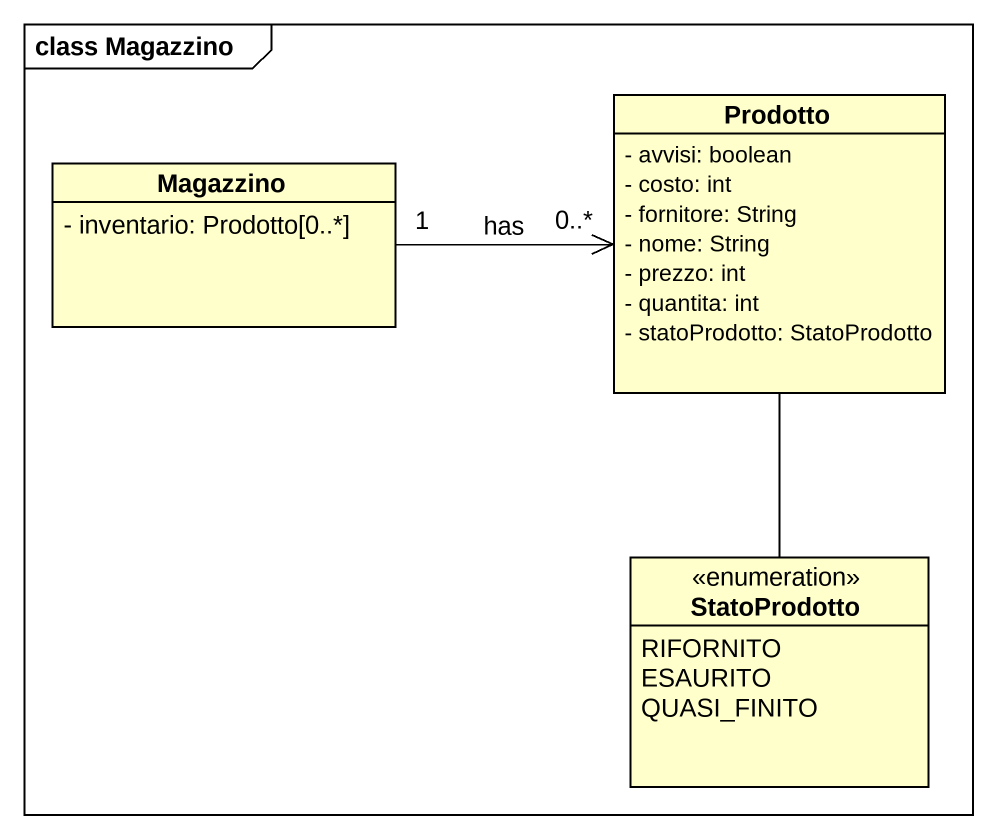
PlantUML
@startuml
mainframe class Magazzino
hide circle
hide empty members
skinparam classAttributeIconSize 0
class Magazzino {
  - inventario: Prodotto[0..*]
}
class Prodotto {
  - avvisi: boolean
  - costo: int
  - fornitore: String
  - nome: String
  - prezzo: int
  - quantita: int
  - statoProdotto: StatoProdotto
}
enum StatoProdotto {
  RIFORNITO
  ESAURITO
  QUASI_FINITO
}
Magazzino "1" -right-> "0..*" Prodotto : has
Prodotto -- StatoProdotto
@enduml
